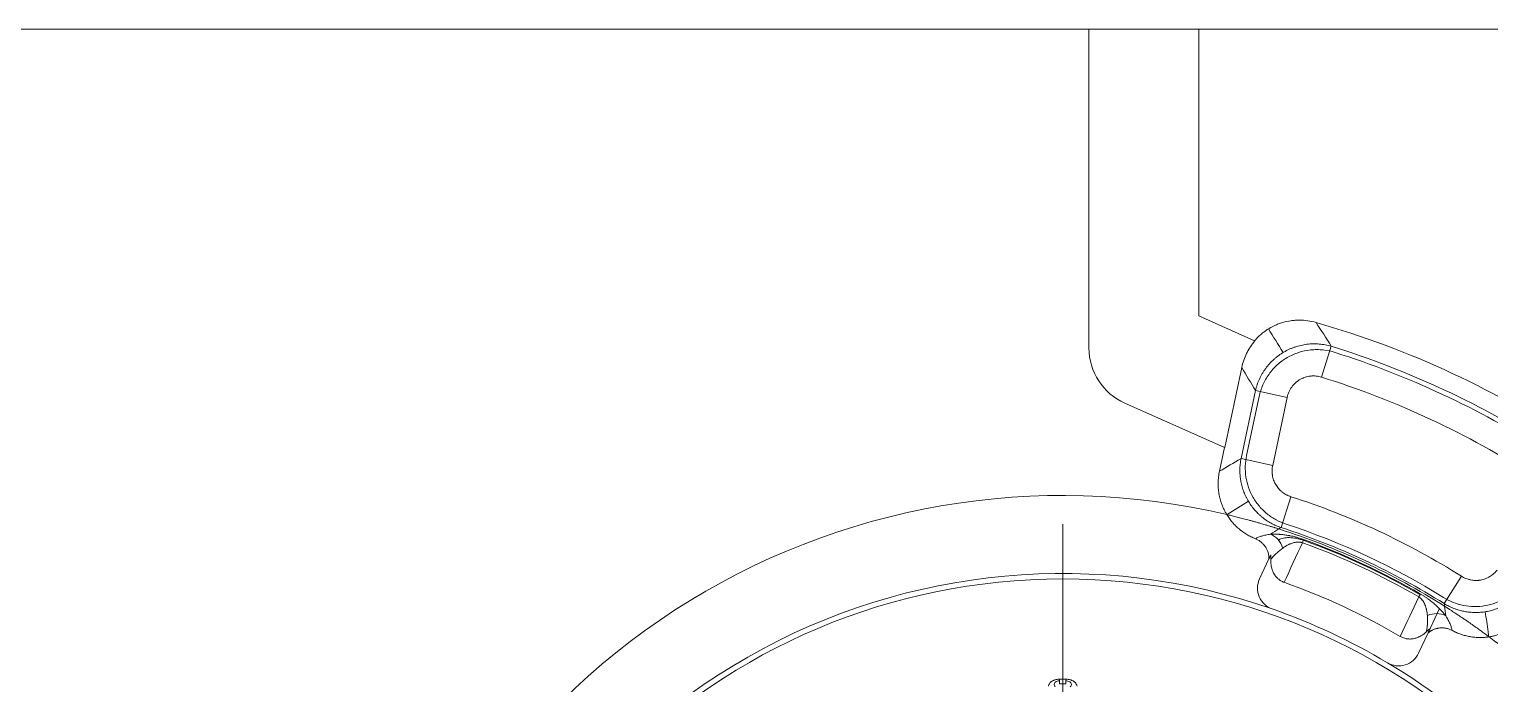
# Model space of a CAD drawing. Header units: millimetres. Extents: x 2234 to 3061, y 2092 to 2676.
# Drawn here: x 2640.5 to 2773.6, y 2523.3 to 2583 of the extents above; entities that cross this region are included whole.
import ezdxf

# ---------------------------------------------------------------- set-up
doc = ezdxf.new("R2010")
doc.units = ezdxf.units.MM
doc.linetypes.add('CENTER', pattern=[50.8, 31.75, -6.35, 6.35, -6.35])
for name, color, linetype, true_color in [('1', 7, 'Continuous', 0xffffff), ('20', 7, 'Continuous', 0xffffff), ('21', 7, 'Continuous', 0xffffff)]:
    doc.layers.add(name, color=color, linetype=linetype, true_color=true_color)

msp = doc.modelspace()

# ---------------------------------------------------------------- linework, layer by layer
at = {"layer": '1', "color": 1, "linetype": 'CENTER', "lineweight": 18}
msp.add_line((2734.695, 2413.124), (2734.695, 2537.891), dxfattribs=at)
at = {"layer": '20', "color": 7, "linetype": 'Continuous', "lineweight": 18}
for p, q in [((2737.082, 2583.007), (2536.309, 2583.007)), ((2737.082, 2583.007), (2747.082, 2583.007)), ((2737.082, 2583.007), (2737.082, 2553.953)), ((2747.082, 2556.878), (2747.082, 2583.007)), ((2806.695, 2583.007), (2747.082, 2583.007)), ((2752.183, 2554.611), (2747.082, 2556.878)), ((2759.167, 2554.107), (2758.289, 2551.286)), ((2751.008, 2552.169), (2749.459, 2544.878)), ((2752.259, 2550.062), (2750.941, 2543.861)), ((2751.448, 2544.143), (2752.589, 2549.515)), ((2752.259, 2550.062), (2755.148, 2549.447)), ((2753.83, 2543.247), (2755.148, 2549.447)), ((2740.348, 2548.927), (2749.442, 2544.886)), ((2749.442, 2544.886), (2748.979, 2542.709)), ((2749.442, 2544.886), (2749.459, 2544.878)), ((2750.941, 2543.861), (2753.83, 2543.247)), ((2755.487, 2540.39), (2754.586, 2537.577)), ((2771.034, 2533.141), (2769.458, 2530.642))]:
    msp.add_line(p, q, dxfattribs=at)
for centre, radius, start, end in [((2734.695, 2475.507), 84, 55.9523, 74.0477), ((2742.582, 2553.953), 5.5, 180, 246.0381), ((2734.695, 2475.507), 82.321, 57.29364, 72.70636), ((2734.695, 2475.507), 81.884, 57.64158, 72.35556), ((2734.695, 2475.507), 79.367, 57.29364, 72.70636), ((2734.695, 2475.507), 65, 76.70874, 169.22418), ((2734.695, 2475.507), 68.133, 57.76831, 72.23169), ((2734.695, 2475.507), 65, 57.63679, 72.36321), ((2734.695, 2475.507), 65.179, 57.76831, 72.23169), ((2734.695, 2475.507), 65.616, 58.07735, 71.92291), ((2734.695, 2475.507), 65, 36.70874, 53.29126)]:
    msp.add_arc(centre, radius, start, end, dxfattribs=at)
for points, knots in [([(2752.183, 2554.611), (2752.349, 2554.805), (2752.528, 2554.988), (2752.771, 2555.201), (2752.82, 2555.243), (2752.92, 2555.325), (2752.971, 2555.365), (2753.126, 2555.481), (2753.231, 2555.555), (2753.554, 2555.764), (2753.778, 2555.888), (2754.127, 2556.049), (2754.246, 2556.098), (2754.428, 2556.167), (2754.489, 2556.188), (2754.612, 2556.229), (2754.673, 2556.249), (2754.982, 2556.34), (2755.232, 2556.394), (2755.613, 2556.449), (2755.74, 2556.463), (2755.933, 2556.477), (2756.029, 2556.482), (2756.126, 2556.485), (2756.191, 2556.486), (2756.223, 2556.486), (2756.515, 2556.487), (2756.772, 2556.469), (2757.28, 2556.397), (2757.532, 2556.344), (2757.782, 2556.272)], [0, 0, 0, 0, 0.125, 0.125, 0.15625, 0.15625, 0.1875, 0.1875, 0.25, 0.25, 0.375, 0.375, 0.4375, 0.4375, 0.46875, 0.46875, 0.5, 0.5, 0.625, 0.625, 0.6875, 0.6875, 0.71875, 0.734375, 0.734375, 0.75, 0.75, 0.875, 0.875, 1, 1, 1, 1]), ([(2751.008, 2552.169), (2751.056, 2552.394), (2751.117, 2552.614), (2751.266, 2553.044), (2751.353, 2553.254), (2751.504, 2553.561), (2751.557, 2553.662), (2751.629, 2553.786), (2751.643, 2553.811), (2751.672, 2553.861), (2751.687, 2553.885), (2751.732, 2553.959), (2751.763, 2554.007), (2751.921, 2554.246), (2752.058, 2554.428), (2752.206, 2554.6)], [0, 0, 0, 0, 0.25, 0.25, 0.5, 0.5, 0.625, 0.625, 0.65625, 0.65625, 0.6875, 0.6875, 0.75, 0.75, 1, 1, 1, 1]), ([(2759.167, 2554.107), (2758.987, 2554.16), (2758.805, 2554.203), (2758.44, 2554.27), (2758.256, 2554.294), (2757.886, 2554.324), (2757.699, 2554.33), (2757.465, 2554.325), (2757.418, 2554.324), (2757.324, 2554.319), (2757.277, 2554.316), (2757.137, 2554.306), (2757.044, 2554.297), (2756.766, 2554.263), (2756.399, 2554.199), (2756.041, 2554.098), (2755.775, 2554.008), (2755.687, 2553.975), (2755.555, 2553.923), (2755.512, 2553.905), (2755.425, 2553.869), (2755.382, 2553.85), (2755.169, 2553.752), (2754.838, 2553.58), (2754.526, 2553.376), (2754.3, 2553.211), (2754.189, 2553.125), (2754.08, 2553.035), (2754.009, 2552.974), (2753.973, 2552.943), (2753.798, 2552.785), (2753.666, 2552.653), (2753.416, 2552.377), (2753.298, 2552.233), (2753.133, 2552.008), (2753.053, 2551.893), (2752.977, 2551.775), (2752.927, 2551.695), (2752.903, 2551.655), (2752.783, 2551.453), (2752.697, 2551.287), (2752.541, 2550.949), (2752.472, 2550.776), (2752.352, 2550.424), (2752.301, 2550.244), (2752.259, 2550.062)], [0, 0, 0, 0, 0.0625, 0.0625, 0.125, 0.125, 0.1875, 0.1875, 0.203125, 0.203125, 0.21875, 0.21875, 0.25, 0.25, 0.3125, 0.375, 0.375, 0.40625, 0.40625, 0.421875, 0.421875, 0.4375, 0.4375, 0.5, 0.5625, 0.5625, 0.59375, 0.609375, 0.609375, 0.625, 0.625, 0.6875, 0.6875, 0.75, 0.75, 0.78125, 0.796875, 0.796875, 0.8125, 0.8125, 0.875, 0.875, 0.9375, 0.9375, 1, 1, 1, 1]), ([(2759.515, 2553.539), (2759.156, 2553.653), (2758.791, 2553.728), (2758.235, 2553.787), (2758.046, 2553.797), (2757.667, 2553.797), (2757.476, 2553.788), (2756.914, 2553.729), (2756.546, 2553.652), (2756.007, 2553.477), (2755.828, 2553.408), (2755.483, 2553.254), (2755.148, 2553.082), (2754.833, 2552.876), (2754.529, 2552.654), (2754.381, 2552.533), (2753.961, 2552.149), (2753.711, 2551.868), (2753.273, 2551.255), (2753.083, 2550.921), (2752.783, 2550.236), (2752.668, 2549.882), (2752.589, 2549.515)], [0, 0, 0, 0, 0.1240317, 0.1240317, 0.186721, 0.186721, 0.2494102, 0.2494102, 0.3747886, 0.3747886, 0.4374779, 0.4374779, 0.5001671, 0.5628563, 0.5628563, 0.6255456, 0.6255456, 0.750924, 0.750924, 0.8763025, 0.8763025, 1, 1, 1, 1]), ([(2755.148, 2549.447), (2755.166, 2549.532), (2755.21, 2549.697), (2755.271, 2549.857), (2755.339, 2550.013), (2755.377, 2550.09), (2755.441, 2550.202), (2755.463, 2550.239), (2755.509, 2550.311), (2755.533, 2550.347), (2755.608, 2550.451), (2755.714, 2550.584), (2755.833, 2550.706), (2755.928, 2550.793), (2755.961, 2550.821), (2756.027, 2550.876), (2756.061, 2550.902), (2756.164, 2550.978), (2756.306, 2551.071), (2756.477, 2551.159), (2756.575, 2551.202), (2756.615, 2551.219), (2756.635, 2551.227), (2756.695, 2551.25), (2756.735, 2551.265), (2756.857, 2551.305), (2757.022, 2551.349), (2757.19, 2551.377), (2757.317, 2551.39), (2757.36, 2551.394), (2757.445, 2551.399), (2757.489, 2551.4), (2757.617, 2551.401), (2757.703, 2551.396), (2757.872, 2551.38), (2758.04, 2551.354), (2758.206, 2551.312), (2758.289, 2551.286)], [0, 0, 0, 0, 0.0625, 0.125, 0.125, 0.1875, 0.1875, 0.21875, 0.21875, 0.25, 0.25, 0.3125, 0.375, 0.375, 0.40625, 0.40625, 0.4375, 0.4375, 0.5, 0.5625, 0.578125, 0.578125, 0.59375, 0.59375, 0.625, 0.625, 0.6875, 0.75, 0.75, 0.78125, 0.78125, 0.8125, 0.8125, 0.875, 0.875, 0.9375, 1, 1, 1, 1]), ([(2750.941, 2543.861), (2750.908, 2543.698), (2750.884, 2543.534), (2750.85, 2543.207), (2750.83, 2542.879), (2750.84, 2542.55), (2750.858, 2542.303), (2750.866, 2542.22), (2750.881, 2542.097), (2750.887, 2542.055), (2750.899, 2541.973), (2750.905, 2541.932), (2750.939, 2541.727), (2751.008, 2541.404), (2751.154, 2540.933), (2751.279, 2540.627), (2751.367, 2540.439), (2751.385, 2540.401), (2751.422, 2540.327), (2751.44, 2540.289), (2751.498, 2540.179), (2751.538, 2540.106), (2751.663, 2539.891), (2751.841, 2539.613), (2752.043, 2539.353), (2752.257, 2539.102), (2752.369, 2538.981), (2752.518, 2538.835), (2752.548, 2538.806), (2752.609, 2538.749), (2752.701, 2538.665), (2752.795, 2538.584), (2752.987, 2538.428), (2753.25, 2538.231), (2753.531, 2538.058), (2753.748, 2537.938), (2753.821, 2537.9), (2753.933, 2537.844), (2753.97, 2537.826), (2754.045, 2537.791), (2754.083, 2537.774), (2754.273, 2537.69), (2754.428, 2537.63), (2754.586, 2537.577)], [0, 0, 0, 0, 0.0625, 0.0625, 0.125, 0.1875, 0.1875, 0.21875, 0.21875, 0.234375, 0.234375, 0.25, 0.25, 0.3125, 0.375, 0.4375, 0.4375, 0.453125, 0.453125, 0.46875, 0.46875, 0.5, 0.5, 0.5625, 0.625, 0.625, 0.6875, 0.6875, 0.703125, 0.703125, 0.71875, 0.75, 0.75, 0.8125, 0.875, 0.875, 0.90625, 0.90625, 0.921875, 0.921875, 0.9375, 0.9375, 1, 1, 1, 1]), ([(2751.448, 2544.143), (2751.38, 2543.821), (2751.341, 2543.497), (2751.322, 2542.844), (2751.342, 2542.511), (2751.444, 2541.854), (2751.524, 2541.535), (2751.742, 2540.913), (2751.881, 2540.608), (2752.212, 2540.034), (2752.402, 2539.766), (2752.83, 2539.264), (2753.071, 2539.03), (2753.585, 2538.615), (2753.859, 2538.433), (2754.438, 2538.119), (2754.742, 2537.987), (2755.056, 2537.884)], [0, 0, 0, 0, 0.1238077, 0.1238077, 0.2491844, 0.2491844, 0.3745612, 0.3745612, 0.499938, 0.499938, 0.6253147, 0.6253147, 0.7506915, 0.7506915, 0.8760682, 0.8760682, 1, 1, 1, 1]), ([(2749.639, 2538.766), (2749.55, 2538.912), (2749.388, 2539.211), (2749.255, 2539.523), (2749.166, 2539.762), (2749.124, 2539.883), (2749.087, 2540.006), (2749.063, 2540.088), (2749.051, 2540.13), (2748.996, 2540.337), (2748.96, 2540.504), (2748.904, 2540.84), (2748.865, 2541.177), (2748.856, 2541.517), (2748.862, 2541.773), (2748.866, 2541.859), (2748.878, 2542.03), (2748.886, 2542.116), (2748.916, 2542.372), (2748.944, 2542.541), (2748.979, 2542.709)], [0, 0, 0, 0, 0.125, 0.25, 0.25, 0.3125, 0.34375, 0.34375, 0.375, 0.375, 0.5, 0.5, 0.625, 0.75, 0.75, 0.8125, 0.8125, 0.875, 0.875, 1, 1, 1, 1]), ([(2755.487, 2540.39), (2755.415, 2540.414), (2755.344, 2540.44), (2755.239, 2540.485), (2755.204, 2540.5), (2755.135, 2540.533), (2755.102, 2540.55), (2754.935, 2540.639), (2754.81, 2540.722), (2754.663, 2540.84), (2754.634, 2540.864), (2754.577, 2540.914), (2754.549, 2540.94), (2754.467, 2541.019), (2754.415, 2541.074), (2754.268, 2541.245), (2754.181, 2541.367), (2754.086, 2541.531), (2754.068, 2541.564), (2754.041, 2541.614), (2754.033, 2541.631), (2754.016, 2541.666), (2754.008, 2541.683), (2753.968, 2541.769), (2753.94, 2541.839), (2753.865, 2542.051), (2753.828, 2542.197), (2753.799, 2542.384), (2753.794, 2542.422), (2753.786, 2542.497), (2753.783, 2542.535), (2753.776, 2542.648), (2753.775, 2542.723), (2753.781, 2542.948), (2753.799, 2543.098), (2753.83, 2543.247)], [0, 0, 0, 0, 0.0625, 0.0625, 0.09375, 0.09375, 0.125, 0.125, 0.25, 0.25, 0.28125, 0.28125, 0.3125, 0.3125, 0.375, 0.375, 0.5, 0.5, 0.53125, 0.53125, 0.546875, 0.546875, 0.5625, 0.5625, 0.625, 0.625, 0.75, 0.75, 0.78125, 0.78125, 0.8125, 0.8125, 0.875, 0.875, 1, 1, 1, 1]), ([(2749.639, 2538.766), (2749.77, 2538.735), (2749.905, 2538.703), (2750.181, 2538.636), (2750.323, 2538.601), (2750.544, 2538.546), (2750.618, 2538.527), (2750.77, 2538.488), (2750.847, 2538.468), (2751.084, 2538.407), (2751.247, 2538.365), (2751.505, 2538.296), (2751.593, 2538.272), (2751.774, 2538.223), (2751.867, 2538.198), (2752.059, 2538.145), (2752.158, 2538.118), (2752.313, 2538.074), (2752.365, 2538.059), (2752.473, 2538.029), (2752.528, 2538.013), (2752.64, 2537.981), (2752.697, 2537.965), (2752.815, 2537.93), (2752.876, 2537.913), (2753.001, 2537.876), (2753.065, 2537.857), (2753.166, 2537.828), (2753.2, 2537.817), (2753.27, 2537.797), (2753.305, 2537.786), (2753.414, 2537.754), (2753.489, 2537.731), (2753.607, 2537.695), (2753.648, 2537.683), (2753.731, 2537.657), (2753.773, 2537.644), (2753.86, 2537.618), (2753.904, 2537.604), (2753.973, 2537.583), (2753.996, 2537.576), (2754.043, 2537.561), (2754.067, 2537.553), (2754.14, 2537.531), (2754.189, 2537.515), (2754.288, 2537.484), (2754.338, 2537.468), (2754.389, 2537.452)], [0, 0, 0, 0, 0.125, 0.125, 0.25, 0.25, 0.3125, 0.3125, 0.375, 0.375, 0.5, 0.5, 0.5625, 0.5625, 0.625, 0.625, 0.6875, 0.6875, 0.71875, 0.71875, 0.75, 0.75, 0.78125, 0.78125, 0.8125, 0.8125, 0.84375, 0.84375, 0.859375, 0.859375, 0.875, 0.875, 0.90625, 0.90625, 0.921875, 0.921875, 0.9375, 0.9375, 0.953125, 0.953125, 0.9609375, 0.9609375, 0.96875, 0.96875, 0.984375, 0.984375, 1, 1, 1, 1]), ([(2774.287, 2533.708), (2774.24, 2533.648), (2774.191, 2533.59), (2774.113, 2533.507), (2774.086, 2533.48), (2774.031, 2533.427), (2774.004, 2533.401), (2773.862, 2533.276), (2773.741, 2533.187), (2773.58, 2533.089), (2773.547, 2533.071), (2773.481, 2533.035), (2773.447, 2533.017), (2773.344, 2532.968), (2773.275, 2532.938), (2773.063, 2532.859), (2772.918, 2532.82), (2772.732, 2532.787), (2772.695, 2532.782), (2772.638, 2532.774), (2772.619, 2532.772), (2772.582, 2532.768), (2772.563, 2532.767), (2772.468, 2532.759), (2772.393, 2532.757), (2772.168, 2532.76), (2772.018, 2532.776), (2771.832, 2532.813), (2771.795, 2532.822), (2771.722, 2532.84), (2771.685, 2532.85), (2771.577, 2532.883), (2771.506, 2532.907), (2771.297, 2532.991), (2771.163, 2533.06), (2771.034, 2533.141)], [0, 0, 0, 0, 0.0625, 0.0625, 0.09375, 0.09375, 0.125, 0.125, 0.25, 0.25, 0.28125, 0.28125, 0.3125, 0.3125, 0.375, 0.375, 0.5, 0.5, 0.53125, 0.53125, 0.546875, 0.546875, 0.5625, 0.5625, 0.625, 0.625, 0.75, 0.75, 0.78125, 0.78125, 0.8125, 0.8125, 0.875, 0.875, 1, 1, 1, 1]), ([(2769.391, 2531.2), (2769.672, 2531.026), (2769.963, 2530.879), (2770.572, 2530.638), (2770.891, 2530.544), (2771.543, 2530.416), (2771.871, 2530.382), (2772.529, 2530.375), (2772.864, 2530.402), (2773.516, 2530.518), (2773.833, 2530.605), (2774.451, 2530.837), (2774.753, 2530.984), (2775.318, 2531.326), (2775.583, 2531.522), (2776.074, 2531.957), (2776.3, 2532.197), (2776.503, 2532.455)], [0, 0, 0, 0, 0.1240281, 0.1240281, 0.2494642, 0.2494642, 0.3749002, 0.3749002, 0.5003362, 0.5003362, 0.6257722, 0.6257722, 0.7512082, 0.7512082, 0.8766442, 0.8766442, 1, 1, 1, 1]), ([(2769.458, 2530.642), (2769.6, 2530.555), (2769.745, 2530.476), (2770.04, 2530.33), (2770.341, 2530.198), (2770.653, 2530.094), (2770.892, 2530.026), (2770.972, 2530.005), (2771.093, 2529.976), (2771.134, 2529.967), (2771.215, 2529.949), (2771.256, 2529.941), (2771.46, 2529.902), (2771.787, 2529.856), (2772.279, 2529.829), (2772.61, 2529.841), (2772.816, 2529.858), (2772.858, 2529.862), (2772.941, 2529.871), (2772.982, 2529.876), (2773.106, 2529.892), (2773.188, 2529.904), (2773.433, 2529.947), (2773.755, 2530.018), (2774.069, 2530.117), (2774.379, 2530.231), (2774.532, 2530.295), (2774.72, 2530.384), (2774.757, 2530.402), (2774.832, 2530.439), (2774.942, 2530.496), (2775.051, 2530.557), (2775.264, 2530.683), (2775.54, 2530.862), (2775.798, 2531.066), (2775.986, 2531.228), (2776.047, 2531.283), (2776.138, 2531.369), (2776.168, 2531.397), (2776.227, 2531.456), (2776.256, 2531.486), (2776.401, 2531.635), (2776.511, 2531.759), (2776.615, 2531.889)], [0, 0, 0, 0, 0.0625, 0.0625, 0.125, 0.1875, 0.1875, 0.21875, 0.21875, 0.234375, 0.234375, 0.25, 0.25, 0.3125, 0.375, 0.4375, 0.4375, 0.453125, 0.453125, 0.46875, 0.46875, 0.5, 0.5, 0.5625, 0.625, 0.625, 0.6875, 0.6875, 0.703125, 0.703125, 0.71875, 0.75, 0.75, 0.8125, 0.875, 0.875, 0.90625, 0.90625, 0.921875, 0.921875, 0.9375, 0.9375, 1, 1, 1, 1]), ([(2769.489, 2530.411), (2769.535, 2530.382), (2769.58, 2530.353), (2769.668, 2530.297), (2769.712, 2530.269), (2769.765, 2530.235), (2769.776, 2530.228), (2769.797, 2530.214), (2769.808, 2530.207), (2769.84, 2530.187), (2769.86, 2530.174), (2769.921, 2530.134), (2769.961, 2530.109), (2770.038, 2530.059), (2770.075, 2530.035), (2770.13, 2529.999), (2770.148, 2529.987), (2770.184, 2529.964), (2770.202, 2529.952), (2770.289, 2529.895), (2770.355, 2529.852), (2770.481, 2529.769), (2770.541, 2529.73), (2770.657, 2529.653), (2770.713, 2529.616), (2770.821, 2529.543), (2770.874, 2529.508), (2770.977, 2529.439), (2771.027, 2529.406), (2771.172, 2529.307), (2771.264, 2529.245), (2771.44, 2529.124), (2771.525, 2529.066), (2771.688, 2528.954), (2771.767, 2528.899), (2771.92, 2528.793), (2771.994, 2528.741), (2772.211, 2528.588), (2772.348, 2528.491), (2772.612, 2528.303), (2772.738, 2528.212), (2772.983, 2528.034), (2773.101, 2527.948), (2773.33, 2527.779), (2773.441, 2527.697), (2773.549, 2527.617)], [0, 0, 0, 0, 0.015625, 0.015625, 0.03125, 0.03125, 0.0351563, 0.0351563, 0.0390625, 0.0390625, 0.046875, 0.046875, 0.0625, 0.0625, 0.078125, 0.078125, 0.0859375, 0.0859375, 0.09375, 0.09375, 0.125, 0.125, 0.15625, 0.15625, 0.1875, 0.1875, 0.21875, 0.21875, 0.25, 0.25, 0.3125, 0.3125, 0.375, 0.375, 0.4375, 0.4375, 0.5, 0.5, 0.625, 0.625, 0.75, 0.75, 0.875, 0.875, 1, 1, 1, 1]), ([(2773.201, 2529.907), (2773.29, 2529.3), (2773.377, 2528.691), (2773.481, 2527.932), (2773.501, 2527.785), (2773.521, 2527.638)], [0, 0, 0, 0, 0.8067305, 0.8067305, 1, 1, 1, 1]), ([(2776.993, 2529.646), (2776.887, 2529.51), (2776.664, 2529.251), (2776.298, 2528.897), (2776.033, 2528.684), (2775.825, 2528.534), (2775.755, 2528.485), (2775.647, 2528.414), (2775.611, 2528.391), (2775.538, 2528.345), (2775.501, 2528.323), (2775.317, 2528.214), (2775.016, 2528.055), (2774.702, 2527.926), (2774.382, 2527.811), (2774.219, 2527.761), (2774.011, 2527.708), (2773.969, 2527.698), (2773.885, 2527.679), (2773.759, 2527.652), (2773.633, 2527.63), (2773.549, 2527.617)], [0, 0, 0, 0, 0.125, 0.25, 0.375, 0.375, 0.4375, 0.4375, 0.46875, 0.46875, 0.5, 0.5, 0.625, 0.75, 0.75, 0.875, 0.875, 0.90625, 0.90625, 0.9375, 1, 1, 1, 1])]:
    msp.add_open_spline(points, degree=3, knots=knots, dxfattribs=at)
for points in [[(2759.167, 2554.107), (2758.706, 2554.836), (2758.244, 2555.558), (2757.782, 2556.272)], [(2752.183, 2554.611), (2752.19, 2554.607), (2752.198, 2554.604), (2752.206, 2554.6)], [(2754.783, 2553.537), (2754.336, 2554.26), (2753.886, 2554.976), (2753.435, 2555.686)], [(2751.008, 2552.169), (2751.427, 2551.473), (2751.843, 2550.77), (2752.259, 2550.062)], [(2750.941, 2543.861), (2750.288, 2543.482), (2749.634, 2543.099), (2748.979, 2542.709)], [(2751.616, 2539.972), (2750.97, 2539.573), (2750.322, 2539.169), (2749.673, 2538.758)], [(2754.389, 2537.452), (2754.455, 2537.494), (2754.52, 2537.535), (2754.586, 2537.577)], [(2769.489, 2530.411), (2769.479, 2530.488), (2769.468, 2530.565), (2769.458, 2530.642)]]:
    msp.add_open_spline(points, degree=3, dxfattribs=at)
at = {"layer": '21', "color": 7, "linetype": 'Continuous', "lineweight": 18}
for p, q in [((2756.646, 2536.489), (2756.541, 2536.196)), ((2752.626, 2532.89), (2753.489, 2534.741)), ((2767.301, 2531.521), (2767.144, 2531.252)), ((2768.809, 2529.734), (2767.99, 2527.979)), ((2768.809, 2529.734), (2769.022, 2530.192)), ((2767.99, 2527.979), (2767.127, 2526.128)), ((2734.408, 2523.759), (2734.411, 2523.337)), ((2734.98, 2523.337), (2734.982, 2523.759))]:
    msp.add_line(p, q, dxfattribs=at)
msp.add_circle((2734.695, 2475.507), 57.383, dxfattribs=at)
msp.add_circle((2734.695, 2475.507), 57.383, dxfattribs=at)
for centre, radius, start, end in [((2734.695, 2475.507), 65, 76.70874, 169.22418), ((2734.695, 2475.507), 65, 57.63679, 72.36321), ((2734.695, 2475.507), 64.501, 59.79667, 70.20333), ((2734.695, 2475.507), 64.739, 59.79667, 70.20333), ((2734.695, 2475.507), 64.813, 59.79667, 70.20333), ((2734.695, 2475.507), 57.886, 70.75015, 168.68839), ((2754.439, 2532.045), 2, 155, 250.75015), ((2734.695, 2475.507), 60.54, 59.46426, 70.53574), ((2734.695, 2475.507), 57.886, 59.24985, 70.75015), ((2734.695, 2475.507), 65, 36.70874, 53.29126), ((2765.315, 2526.973), 2, 239.24985, 335), ((2734.695, 2475.507), 57.886, 30.75015, 59.24985), ((2734.695, 2475.507), 48.253, 89.6591, 90.3409), ((2734.695, 2475.507), 48.253, 89.6591, 90.3409), ((2734.695, 2475.507), 47.83, 89.6591, 90.3409)]:
    msp.add_arc(centre, radius, start, end, dxfattribs=at)
for centre, major_axis, start_param, end_param in [((2753.055, 2535.088), (-0.12, 1.996), 4.975521, 5.8858252), ((2768.535, 2527.87), (1.606, 1.192), 0.3973601, 1.3076643)]:
    msp.add_ellipse(centre, major_axis=major_axis, ratio=0.8936723, start_param=start_param, end_param=end_param, dxfattribs=at)
for points, knots in [([(2749.639, 2538.766), (2749.77, 2538.735), (2749.905, 2538.703), (2750.181, 2538.636), (2750.323, 2538.601), (2750.544, 2538.546), (2750.618, 2538.527), (2750.77, 2538.488), (2750.847, 2538.468), (2751.084, 2538.407), (2751.247, 2538.365), (2751.505, 2538.296), (2751.593, 2538.272), (2751.774, 2538.223), (2751.867, 2538.198), (2752.059, 2538.145), (2752.158, 2538.118), (2752.313, 2538.074), (2752.365, 2538.059), (2752.473, 2538.029), (2752.528, 2538.013), (2752.64, 2537.981), (2752.697, 2537.965), (2752.815, 2537.93), (2752.876, 2537.913), (2753.001, 2537.876), (2753.065, 2537.857), (2753.166, 2537.828), (2753.2, 2537.817), (2753.27, 2537.797), (2753.305, 2537.786), (2753.414, 2537.754), (2753.489, 2537.731), (2753.607, 2537.695), (2753.648, 2537.683), (2753.731, 2537.657), (2753.773, 2537.644), (2753.86, 2537.618), (2753.904, 2537.604), (2753.973, 2537.583), (2753.996, 2537.576), (2754.043, 2537.561), (2754.067, 2537.553), (2754.14, 2537.531), (2754.189, 2537.515), (2754.288, 2537.484), (2754.338, 2537.468), (2754.389, 2537.452)], [0, 0, 0, 0, 0.125, 0.125, 0.25, 0.25, 0.3125, 0.3125, 0.375, 0.375, 0.5, 0.5, 0.5625, 0.5625, 0.625, 0.625, 0.6875, 0.6875, 0.71875, 0.71875, 0.75, 0.75, 0.78125, 0.78125, 0.8125, 0.8125, 0.84375, 0.84375, 0.859375, 0.859375, 0.875, 0.875, 0.90625, 0.90625, 0.921875, 0.921875, 0.9375, 0.9375, 0.953125, 0.953125, 0.9609375, 0.9609375, 0.96875, 0.96875, 0.984375, 0.984375, 1, 1, 1, 1]), ([(2752.254, 2536.558), (2752.12, 2536.612), (2751.856, 2536.73), (2751.602, 2536.868), (2751.353, 2537.017), (2751.231, 2537.097), (2751.082, 2537.203), (2751.053, 2537.224), (2750.994, 2537.268), (2750.907, 2537.334), (2750.822, 2537.403), (2750.656, 2537.543), (2750.442, 2537.738), (2750.147, 2538.055), (2749.967, 2538.283), (2749.838, 2538.461), (2749.797, 2538.521), (2749.716, 2538.643), (2749.677, 2538.704), (2749.639, 2538.766)], [0, 0, 0, 0, 0.125, 0.25, 0.25, 0.375, 0.375, 0.40625, 0.40625, 0.4375, 0.5, 0.5, 0.625, 0.75, 0.875, 0.875, 0.9375, 0.9375, 1, 1, 1, 1]), ([(2753.635, 2536.97), (2753.478, 2536.949), (2753.335, 2536.926), (2753.07, 2536.871), (2752.948, 2536.84), (2752.722, 2536.772), (2752.618, 2536.734), (2752.425, 2536.651), (2752.336, 2536.606), (2752.254, 2536.558)], [0, 0, 0, 0, 0.25, 0.25, 0.5, 0.5, 0.75, 0.75, 1, 1, 1, 1]), ([(2753.489, 2534.741), (2753.489, 2534.839), (2753.475, 2535.032), (2753.432, 2535.221), (2753.389, 2535.361), (2753.373, 2535.407), (2753.337, 2535.498), (2753.318, 2535.543), (2753.255, 2535.674), (2753.207, 2535.757), (2753.125, 2535.878), (2753.097, 2535.917), (2753.051, 2535.975), (2753.035, 2535.994), (2753.003, 2536.031), (2752.987, 2536.049), (2752.905, 2536.138), (2752.834, 2536.204), (2752.721, 2536.294), (2752.682, 2536.323), (2752.601, 2536.379), (2752.56, 2536.405), (2752.433, 2536.479), (2752.345, 2536.522), (2752.254, 2536.558)], [0, 0, 0, 0, 0.125, 0.25, 0.25, 0.3125, 0.3125, 0.375, 0.375, 0.5, 0.5, 0.5625, 0.5625, 0.59375, 0.59375, 0.625, 0.625, 0.75, 0.75, 0.8125, 0.8125, 0.875, 0.875, 1, 1, 1, 1]), ([(2756.646, 2536.489), (2756.559, 2536.521), (2756.474, 2536.55), (2756.303, 2536.605), (2756.219, 2536.631), (2756.093, 2536.667), (2756.051, 2536.679), (2755.969, 2536.701), (2755.928, 2536.712), (2755.809, 2536.743), (2755.731, 2536.762), (2755.579, 2536.796), (2755.505, 2536.812), (2755.415, 2536.83), (2755.397, 2536.833), (2755.361, 2536.84), (2755.309, 2536.85), (2755.257, 2536.859), (2755.155, 2536.877), (2755.089, 2536.887), (2754.962, 2536.906), (2754.9, 2536.914), (2754.718, 2536.936), (2754.604, 2536.948), (2754.466, 2536.958), (2754.439, 2536.96), (2754.386, 2536.964), (2754.359, 2536.966), (2754.281, 2536.97), (2754.23, 2536.972), (2754.081, 2536.977), (2753.987, 2536.978), (2753.805, 2536.977), (2753.719, 2536.974), (2753.635, 2536.97)], [0, 0, 0, 0, 0.0625, 0.0625, 0.125, 0.125, 0.15625, 0.15625, 0.1875, 0.1875, 0.25, 0.25, 0.3125, 0.3125, 0.328125, 0.328125, 0.34375, 0.375, 0.375, 0.4375, 0.4375, 0.5, 0.5, 0.625, 0.625, 0.65625, 0.65625, 0.6875, 0.6875, 0.75, 0.75, 0.875, 0.875, 1, 1, 1, 1]), ([(2754.355, 2536.441), (2754.371, 2536.453), (2754.387, 2536.464), (2754.504, 2536.535), (2754.634, 2536.584), (2754.89, 2536.636), (2754.986, 2536.649), (2755.204, 2536.663), (2755.326, 2536.665), (2755.538, 2536.653), (2755.613, 2536.647), (2755.777, 2536.628), (2755.866, 2536.615), (2756.06, 2536.579), (2756.167, 2536.555), (2756.388, 2536.497), (2756.504, 2536.462), (2756.621, 2536.42)], [0, 0, 0, 0, 0.0558338, 0.0558338, 0.3719637, 0.3719637, 0.5300286, 0.5300286, 0.6880936, 0.6880936, 0.767126, 0.767126, 0.8461585, 0.8461585, 0.925191, 0.925191, 1, 1, 1, 1]), ([(2754.747, 2535.71), (2754.797, 2535.746), (2754.848, 2535.781), (2754.953, 2535.849), (2755.007, 2535.882), (2755.12, 2535.947), (2755.178, 2535.978), (2755.27, 2536.024), (2755.301, 2536.039), (2755.364, 2536.068), (2755.397, 2536.082), (2755.496, 2536.123), (2755.566, 2536.148), (2755.678, 2536.182), (2755.716, 2536.193), (2755.776, 2536.208), (2755.797, 2536.213), (2755.838, 2536.221), (2755.86, 2536.226), (2755.925, 2536.237), (2755.97, 2536.244), (2756.042, 2536.25), (2756.067, 2536.252), (2756.117, 2536.254), (2756.143, 2536.255), (2756.184, 2536.255), (2756.198, 2536.254), (2756.226, 2536.253), (2756.24, 2536.252), (2756.284, 2536.249), (2756.315, 2536.246), (2756.361, 2536.239), (2756.377, 2536.237), (2756.409, 2536.231), (2756.426, 2536.227), (2756.474, 2536.216), (2756.507, 2536.207), (2756.541, 2536.196)], [0, 0, 0, 0, 0.125, 0.125, 0.25, 0.25, 0.375, 0.375, 0.4375, 0.4375, 0.5, 0.5, 0.625, 0.625, 0.6875, 0.6875, 0.71875, 0.71875, 0.75, 0.75, 0.8125, 0.8125, 0.84375, 0.84375, 0.875, 0.875, 0.890625, 0.890625, 0.90625, 0.90625, 0.9375, 0.9375, 0.953125, 0.953125, 0.96875, 0.96875, 1, 1, 1, 1]), ([(2753.668, 2534.693), (2753.664, 2534.639), (2753.661, 2534.584), (2753.66, 2534.475), (2753.661, 2534.421), (2753.67, 2534.258), (2753.682, 2534.151), (2753.712, 2533.991), (2753.724, 2533.938), (2753.745, 2533.858), (2753.752, 2533.832), (2753.768, 2533.78), (2753.776, 2533.754), (2753.82, 2533.625), (2753.863, 2533.526), (2753.926, 2533.406), (2753.94, 2533.382), (2753.967, 2533.335), (2753.981, 2533.312), (2754.026, 2533.243), (2754.057, 2533.198), (2754.156, 2533.07), (2754.23, 2532.99), (2754.332, 2532.899), (2754.352, 2532.882), (2754.395, 2532.847), (2754.417, 2532.83), (2754.482, 2532.782), (2754.527, 2532.752), (2754.667, 2532.67), (2754.765, 2532.623), (2754.868, 2532.587)], [0, 0, 0, 0, 0.0625, 0.0625, 0.125, 0.125, 0.25, 0.25, 0.3125, 0.3125, 0.34375, 0.34375, 0.375, 0.375, 0.5, 0.5, 0.53125, 0.53125, 0.5625, 0.5625, 0.625, 0.625, 0.75, 0.75, 0.78125, 0.78125, 0.8125, 0.8125, 0.875, 0.875, 1, 1, 1, 1]), ([(2753.668, 2534.693), (2753.742, 2534.784), (2753.819, 2534.874), (2753.981, 2535.05), (2754.065, 2535.137), (2754.243, 2535.306), (2754.336, 2535.39), (2754.533, 2535.552), (2754.637, 2535.632), (2754.747, 2535.71)], [0, 0, 0, 0, 0.25, 0.25, 0.5, 0.5, 0.75, 0.75, 1, 1, 1, 1]), ([(2767.925, 2529.566), (2767.92, 2529.626), (2767.914, 2529.688), (2767.898, 2529.812), (2767.889, 2529.875), (2767.866, 2530.003), (2767.853, 2530.068), (2767.829, 2530.167), (2767.82, 2530.201), (2767.801, 2530.268), (2767.791, 2530.302), (2767.759, 2530.405), (2767.733, 2530.474), (2767.688, 2530.582), (2767.671, 2530.618), (2767.644, 2530.674), (2767.635, 2530.692), (2767.615, 2530.73), (2767.604, 2530.749), (2767.571, 2530.807), (2767.547, 2530.845), (2767.506, 2530.905), (2767.491, 2530.925), (2767.461, 2530.965), (2767.444, 2530.985), (2767.418, 2531.016), (2767.409, 2531.026), (2767.39, 2531.047), (2767.38, 2531.058), (2767.349, 2531.089), (2767.328, 2531.111), (2767.292, 2531.142), (2767.28, 2531.152), (2767.255, 2531.173), (2767.242, 2531.184), (2767.202, 2531.214), (2767.174, 2531.233), (2767.144, 2531.252)], [0, 0, 0, 0, 0.125, 0.125, 0.25, 0.25, 0.375, 0.375, 0.4375, 0.4375, 0.5, 0.5, 0.625, 0.625, 0.6875, 0.6875, 0.71875, 0.71875, 0.75, 0.75, 0.8125, 0.8125, 0.84375, 0.84375, 0.875, 0.875, 0.890625, 0.890625, 0.90625, 0.90625, 0.9375, 0.9375, 0.953125, 0.953125, 0.96875, 0.96875, 1, 1, 1, 1]), ([(2769.604, 2529.524), (2769.554, 2529.59), (2769.5, 2529.658), (2769.384, 2529.798), (2769.323, 2529.87), (2769.223, 2529.981), (2769.172, 2530.037), (2769.117, 2530.095), (2769.08, 2530.133), (2769.061, 2530.153), (2768.965, 2530.251), (2768.882, 2530.332), (2768.749, 2530.456), (2768.702, 2530.499), (2768.606, 2530.584), (2768.556, 2530.628), (2768.477, 2530.695), (2768.437, 2530.728), (2768.395, 2530.762), (2768.367, 2530.785), (2768.352, 2530.797), (2768.281, 2530.854), (2768.221, 2530.901), (2768.097, 2530.995), (2768.033, 2531.042), (2767.933, 2531.114), (2767.898, 2531.139), (2767.828, 2531.187), (2767.792, 2531.212), (2767.684, 2531.285), (2767.61, 2531.333), (2767.458, 2531.428), (2767.38, 2531.475), (2767.301, 2531.521)], [0, 0, 0, 0, 0.125, 0.125, 0.25, 0.25, 0.3125, 0.34375, 0.34375, 0.375, 0.375, 0.5, 0.5, 0.5625, 0.5625, 0.625, 0.625, 0.65625, 0.671875, 0.671875, 0.6875, 0.6875, 0.75, 0.75, 0.8125, 0.8125, 0.84375, 0.84375, 0.875, 0.875, 0.9375, 0.9375, 1, 1, 1, 1]), ([(2767.925, 2529.566), (2767.935, 2529.431), (2767.941, 2529.3), (2767.943, 2529.045), (2767.939, 2528.92), (2767.923, 2528.675), (2767.912, 2528.554), (2767.88, 2528.317), (2767.861, 2528.2), (2767.839, 2528.085)], [0, 0, 0, 0, 0.25, 0.25, 0.5, 0.5, 0.75, 0.75, 1, 1, 1, 1]), ([(2769.489, 2530.411), (2769.535, 2530.382), (2769.58, 2530.353), (2769.668, 2530.297), (2769.712, 2530.269), (2769.765, 2530.235), (2769.776, 2530.228), (2769.797, 2530.214), (2769.808, 2530.207), (2769.84, 2530.187), (2769.86, 2530.174), (2769.921, 2530.134), (2769.961, 2530.109), (2770.038, 2530.059), (2770.075, 2530.035), (2770.13, 2529.999), (2770.148, 2529.987), (2770.184, 2529.964), (2770.202, 2529.952), (2770.289, 2529.895), (2770.355, 2529.852), (2770.481, 2529.769), (2770.541, 2529.73), (2770.657, 2529.653), (2770.713, 2529.616), (2770.821, 2529.543), (2770.874, 2529.508), (2770.977, 2529.439), (2771.027, 2529.406), (2771.172, 2529.307), (2771.264, 2529.245), (2771.44, 2529.124), (2771.525, 2529.066), (2771.688, 2528.954), (2771.767, 2528.899), (2771.92, 2528.793), (2771.994, 2528.741), (2772.211, 2528.588), (2772.348, 2528.491), (2772.612, 2528.303), (2772.738, 2528.212), (2772.983, 2528.034), (2773.101, 2527.948), (2773.33, 2527.779), (2773.441, 2527.697), (2773.549, 2527.617)], [0, 0, 0, 0, 0.015625, 0.015625, 0.03125, 0.03125, 0.0351562, 0.0351562, 0.0390625, 0.0390625, 0.046875, 0.046875, 0.0625, 0.0625, 0.078125, 0.078125, 0.0859375, 0.0859375, 0.09375, 0.09375, 0.125, 0.125, 0.15625, 0.15625, 0.1875, 0.1875, 0.21875, 0.21875, 0.25, 0.25, 0.3125, 0.3125, 0.375, 0.375, 0.4375, 0.4375, 0.5, 0.5, 0.625, 0.625, 0.75, 0.75, 0.875, 0.875, 1, 1, 1, 1]), ([(2770.176, 2528.201), (2770.16, 2528.295), (2770.137, 2528.392), (2770.077, 2528.593), (2770.039, 2528.697), (2769.946, 2528.914), (2769.892, 2529.027), (2769.763, 2529.265), (2769.689, 2529.39), (2769.604, 2529.524)], [0, 0, 0, 0, 0.25, 0.25, 0.5, 0.5, 0.75, 0.75, 1, 1, 1, 1]), ([(2765.454, 2527.651), (2765.549, 2527.595), (2765.648, 2527.549), (2765.856, 2527.477), (2765.962, 2527.451), (2766.175, 2527.421), (2766.284, 2527.416), (2766.421, 2527.421), (2766.448, 2527.423), (2766.503, 2527.428), (2766.53, 2527.431), (2766.611, 2527.441), (2766.664, 2527.451), (2766.823, 2527.485), (2766.927, 2527.517), (2767.054, 2527.566), (2767.08, 2527.577), (2767.13, 2527.598), (2767.155, 2527.609), (2767.228, 2527.644), (2767.276, 2527.669), (2767.417, 2527.749), (2767.506, 2527.808), (2767.678, 2527.938), (2767.76, 2528.008), (2767.839, 2528.085)], [0, 0, 0, 0, 0.125, 0.125, 0.25, 0.25, 0.375, 0.375, 0.40625, 0.40625, 0.4375, 0.4375, 0.5, 0.5, 0.625, 0.625, 0.65625, 0.65625, 0.6875, 0.6875, 0.75, 0.75, 0.875, 0.875, 1, 1, 1, 1]), ([(2770.176, 2528.201), (2770.09, 2528.247), (2769.912, 2528.326), (2769.726, 2528.378), (2769.606, 2528.402), (2769.582, 2528.407), (2769.534, 2528.415), (2769.51, 2528.418), (2769.437, 2528.427), (2769.389, 2528.431), (2769.244, 2528.439), (2769.147, 2528.436), (2769.002, 2528.422), (2768.954, 2528.415), (2768.882, 2528.402), (2768.858, 2528.398), (2768.81, 2528.387), (2768.786, 2528.382), (2768.669, 2528.352), (2768.577, 2528.321), (2768.443, 2528.264), (2768.399, 2528.244), (2768.334, 2528.21), (2768.313, 2528.199), (2768.27, 2528.175), (2768.249, 2528.163), (2768.145, 2528.099), (2768.065, 2528.042), (2767.99, 2527.979)], [0, 0, 0, 0, 0.125, 0.25, 0.25, 0.28125, 0.28125, 0.3125, 0.3125, 0.375, 0.375, 0.5, 0.5, 0.5625, 0.5625, 0.59375, 0.59375, 0.625, 0.625, 0.75, 0.75, 0.8125, 0.8125, 0.84375, 0.84375, 0.875, 0.875, 1, 1, 1, 1]), ([(2773.549, 2527.617), (2773.406, 2527.595), (2773.118, 2527.563), (2772.685, 2527.549), (2772.395, 2527.564), (2772.177, 2527.584), (2772.104, 2527.592), (2771.959, 2527.611), (2771.887, 2527.622), (2771.672, 2527.659), (2771.39, 2527.72), (2770.975, 2527.845), (2770.704, 2527.951), (2770.537, 2528.024), (2770.504, 2528.039), (2770.437, 2528.07), (2770.404, 2528.085), (2770.306, 2528.133), (2770.24, 2528.166), (2770.176, 2528.201)], [0, 0, 0, 0, 0.125, 0.25, 0.375, 0.375, 0.4375, 0.4375, 0.5, 0.5, 0.625, 0.75, 0.875, 0.875, 0.90625, 0.90625, 0.9375, 0.9375, 1, 1, 1, 1]), ([(2734.408, 2523.759), (2734.372, 2523.759), (2734.337, 2523.758), (2734.266, 2523.752), (2734.231, 2523.748), (2734.129, 2523.733), (2734.063, 2523.719), (2733.986, 2523.696), (2733.97, 2523.691), (2733.94, 2523.68), (2733.925, 2523.675), (2733.881, 2523.658), (2733.853, 2523.646), (2733.772, 2523.608), (2733.723, 2523.58), (2733.656, 2523.533), (2733.636, 2523.517), (2733.596, 2523.484), (2733.578, 2523.467), (2733.527, 2523.415), (2733.499, 2523.379), (2733.464, 2523.324), (2733.453, 2523.305), (2733.439, 2523.276), (2733.435, 2523.267), (2733.427, 2523.247), (2733.424, 2523.238), (2733.407, 2523.189), (2733.399, 2523.15), (2733.396, 2523.11)], [0, 0, 0, 0, 0.0625, 0.0625, 0.125, 0.125, 0.25, 0.25, 0.28125, 0.28125, 0.3125, 0.3125, 0.375, 0.375, 0.5, 0.5, 0.5625, 0.5625, 0.625, 0.625, 0.75, 0.75, 0.8125, 0.8125, 0.84375, 0.84375, 0.875, 0.875, 1, 1, 1, 1]), ([(2734.409, 2523.61), (2734.406, 2523.61), (2734.402, 2523.61), (2734.326, 2523.608), (2734.254, 2523.596), (2734.065, 2523.534), (2733.978, 2523.463), (2733.896, 2523.309), (2733.899, 2523.225), (2733.961, 2523.122), (2733.984, 2523.095), (2734.012, 2523.07)], [0, 0, 0, 0, 0.0083547, 0.0083547, 0.1813846, 0.1813846, 0.5274443, 0.5274443, 0.873504, 0.873504, 1, 1, 1, 1]), ([(2735.378, 2523.07), (2735.396, 2523.086), (2735.412, 2523.102), (2735.483, 2523.193), (2735.497, 2523.276), (2735.453, 2523.395), (2735.427, 2523.432), (2735.353, 2523.502), (2735.306, 2523.533), (2735.19, 2523.582), (2735.122, 2523.599), (2735.028, 2523.609), (2735.005, 2523.61), (2734.981, 2523.61)], [0, 0, 0, 0, 0.0785296, 0.0785296, 0.4250231, 0.4250231, 0.5982699, 0.5982699, 0.7715166, 0.7715166, 0.9447634, 0.9447634, 1, 1, 1, 1]), ([(2735.995, 2523.11), (2735.992, 2523.15), (2735.984, 2523.189), (2735.967, 2523.238), (2735.963, 2523.247), (2735.955, 2523.267), (2735.951, 2523.276), (2735.937, 2523.305), (2735.927, 2523.324), (2735.892, 2523.379), (2735.863, 2523.415), (2735.812, 2523.467), (2735.794, 2523.484), (2735.755, 2523.517), (2735.734, 2523.533), (2735.667, 2523.58), (2735.618, 2523.608), (2735.538, 2523.646), (2735.51, 2523.658), (2735.466, 2523.675), (2735.451, 2523.68), (2735.42, 2523.691), (2735.405, 2523.696), (2735.327, 2523.719), (2735.262, 2523.733), (2735.159, 2523.748), (2735.124, 2523.752), (2735.054, 2523.758), (2735.018, 2523.759), (2734.982, 2523.759)], [0, 0, 0, 0, 0.125, 0.125, 0.15625, 0.15625, 0.1875, 0.1875, 0.25, 0.25, 0.375, 0.375, 0.4375, 0.4375, 0.5, 0.5, 0.625, 0.625, 0.6875, 0.6875, 0.71875, 0.71875, 0.75, 0.75, 0.875, 0.875, 0.9375, 0.9375, 1, 1, 1, 1])]:
    msp.add_open_spline(points, degree=3, knots=knots, dxfattribs=at)
for points in [[(2749.673, 2538.758), (2749.666, 2538.754), (2749.659, 2538.749), (2749.652, 2538.745)], [(2753.635, 2536.97), (2753.887, 2537.132), (2754.138, 2537.292), (2754.389, 2537.452)], [(2754.868, 2532.587), (2755.426, 2533.79), (2755.983, 2534.993), (2756.541, 2536.196)], [(2753.489, 2534.741), (2753.545, 2534.861), (2753.601, 2534.98), (2753.656, 2535.098)], [(2753.656, 2535.098), (2753.665, 2535.03), (2753.676, 2534.896), (2753.673, 2534.76), (2753.668, 2534.693)], [(2767.144, 2531.252), (2766.581, 2530.052), (2766.018, 2528.851), (2765.454, 2527.651)], [(2769.489, 2530.411), (2769.528, 2530.116), (2769.566, 2529.82), (2769.604, 2529.524)], [(2767.839, 2528.085), (2767.887, 2528.132), (2767.989, 2528.221), (2768.099, 2528.299), (2768.157, 2528.336)], [(2768.157, 2528.336), (2768.102, 2528.218), (2768.046, 2528.099), (2767.99, 2527.979)], [(2773.521, 2527.638), (2773.522, 2527.629), (2773.523, 2527.621), (2773.524, 2527.613)]]:
    msp.add_open_spline(points, degree=3, dxfattribs=at)

doc.saveas('drawing.dxf')
